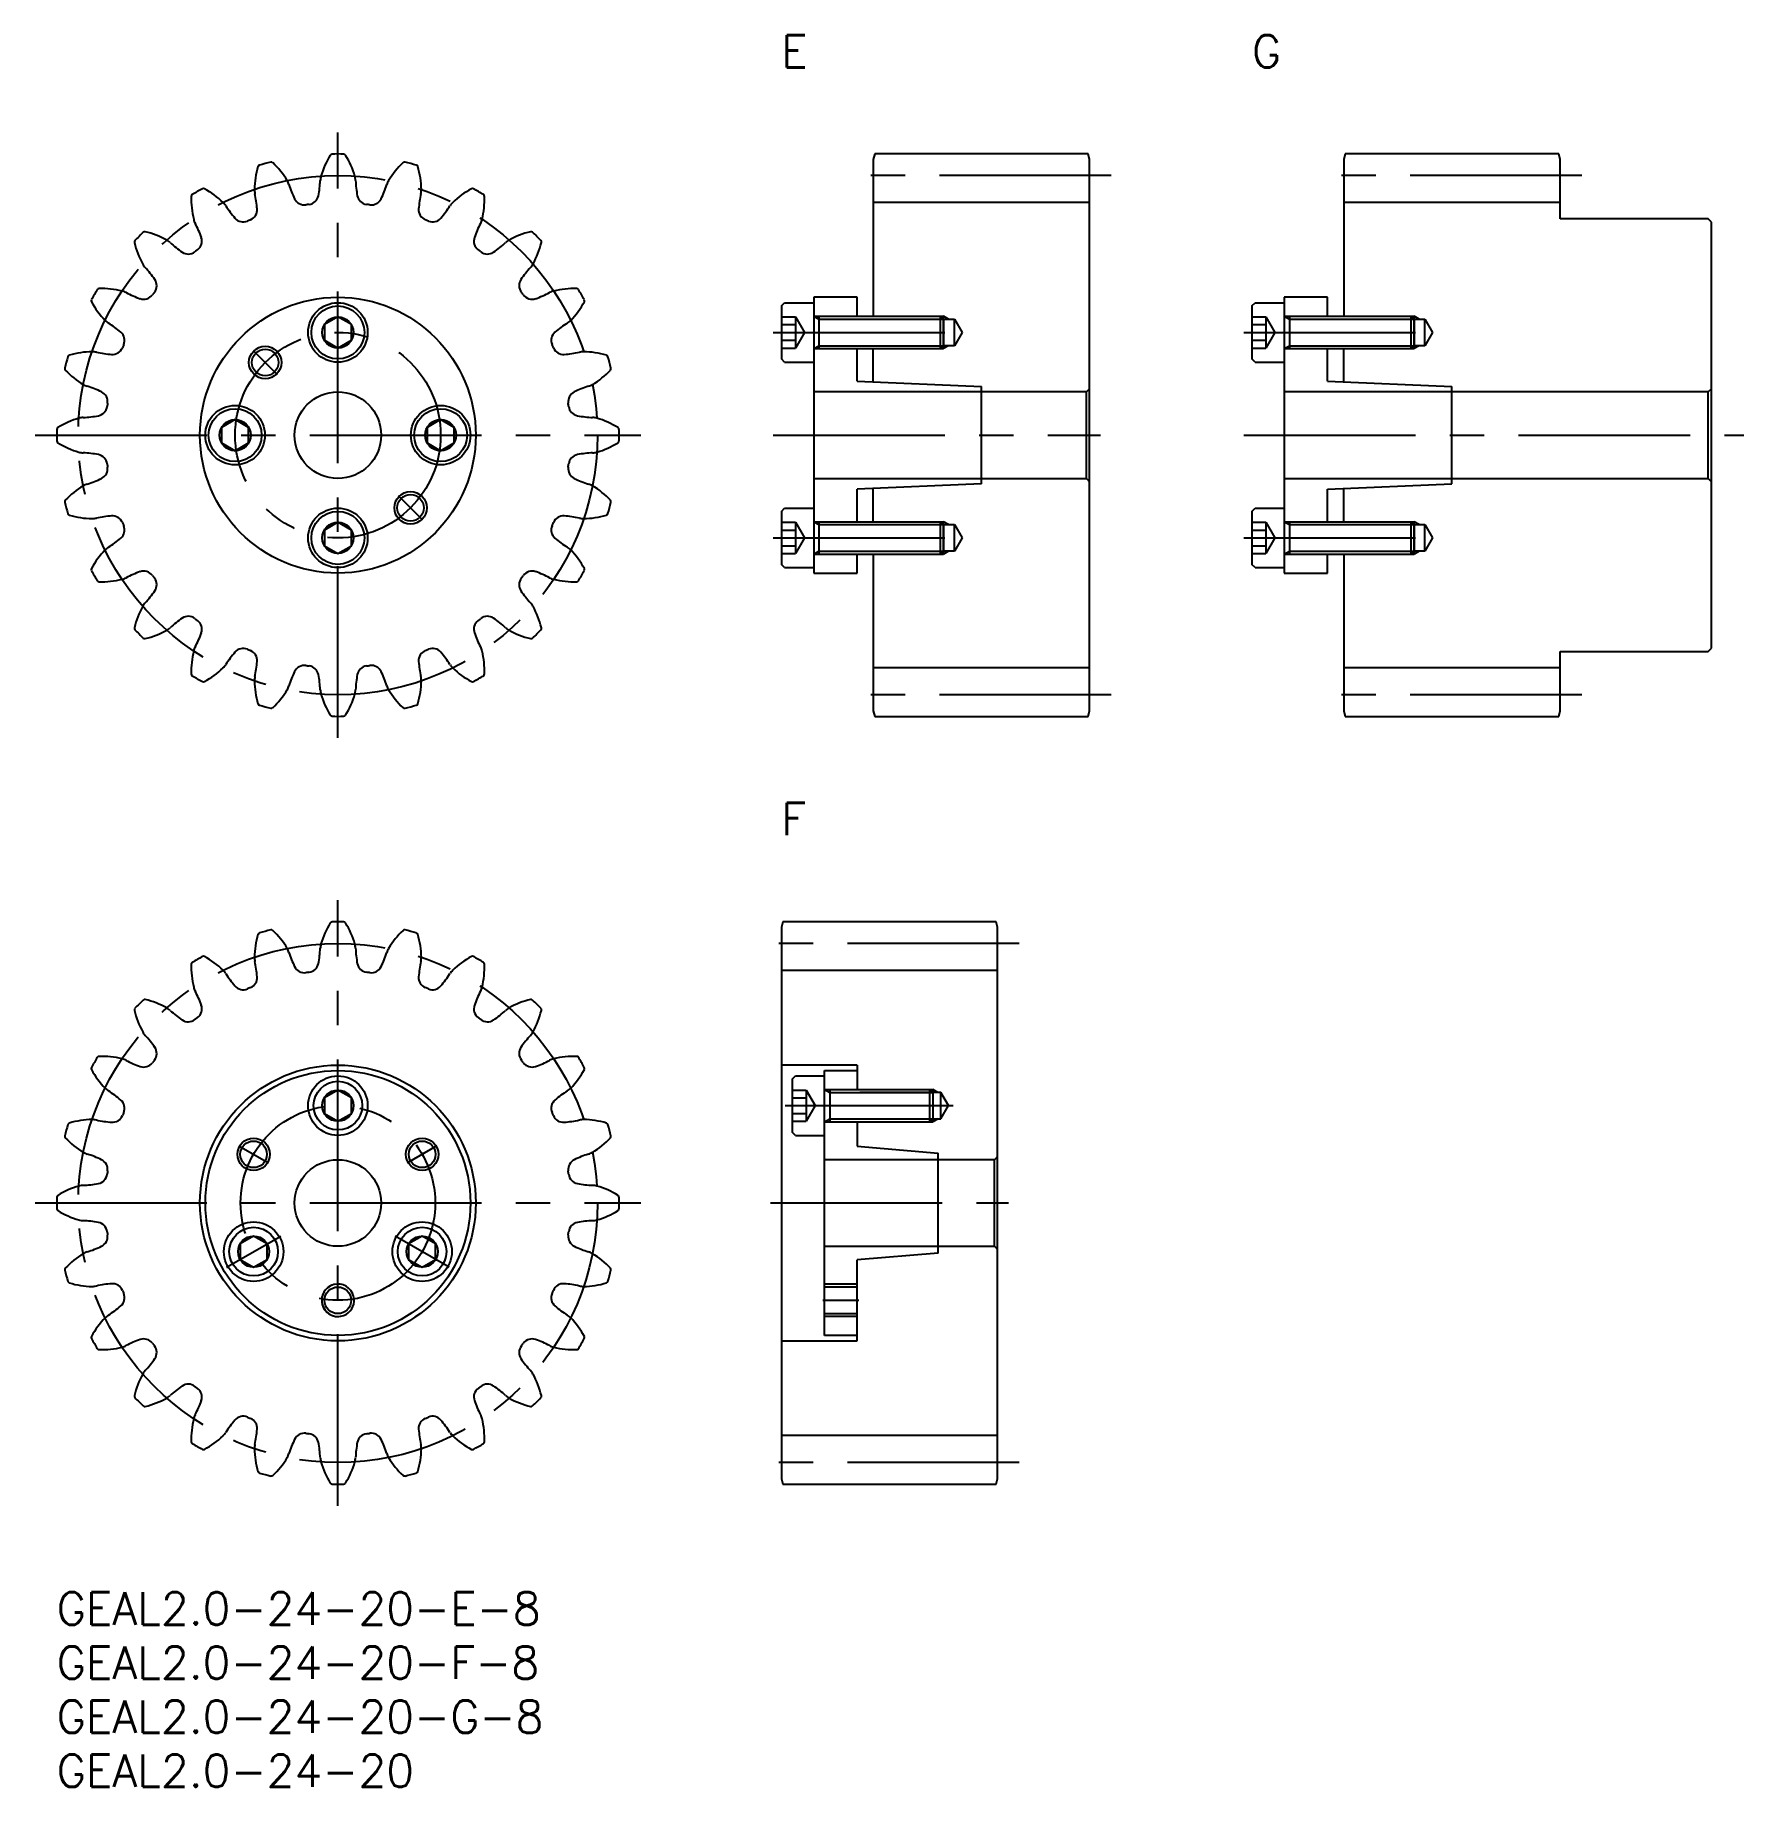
# Model space of a CAD drawing. Extents: x -2 to 156, y -18 to 144.
import ezdxf

# ---------------------------------------------------------------- set-up
doc = ezdxf.new("R2010")
doc.units = 0
doc.header["$LTSCALE"] = 0.5
doc.linetypes.add('CENTER', pattern=[50.8, 31.75, -6.35, 6.35, -6.35])
for name, color, linetype in [('AM_0', 7, 'CONTINUOUS'), ('MSM_CENTER', 1, 'CENTER'), ('MSM_CONTINUOUS', 7, 'CONTINUOUS'), ('MSM_NARROW', 5, 'CONTINUOUS'), ('MSM_PART_NUMBER', 7, 'CONTINUOUS')]:
    doc.layers.add(name, color=color, linetype=linetype)
doc.styles.get("Standard").update_dxf_attribs({"font": 'txt.shx', "height": 1, "bigfont": 'bigfont.shx'})

# ---------------------------------------------------------------- blocks, each defined once
blk = doc.blocks.new('*U3')
at = {"layer": 'MSM_PART_NUMBER'}
blk.add_text('GEAL2.0-24-20-F-8', height=3, dxfattribs=at).set_placement((0, -8))
blk = doc.blocks.new('*U4')
at = {"layer": 'MSM_PART_NUMBER'}
blk.add_text('GEAL2.0-24-20-E-8', height=3, dxfattribs=at).set_placement((0, -3))
blk = doc.blocks.new('*U5')
at = {"layer": 'MSM_PART_NUMBER'}
blk.add_text('GEAL2.0-24-20-G-8', height=3, dxfattribs=at).set_placement((0, -13))
blk = doc.blocks.new('*U6')
at = {"layer": 'MSM_PART_NUMBER'}
blk.add_text('F', height=3, dxfattribs=at).set_placement((67, 70))
blk = doc.blocks.new('*U7')
at = {"layer": 'MSM_PART_NUMBER'}
blk.add_text('GEAL2.0-24-20', height=3, dxfattribs=at).set_placement((0, -18))
blk = doc.blocks.new('*U8')
at = {"layer": 'MSM_PART_NUMBER'}
blk.add_text('E', height=3, dxfattribs=at).set_placement((67, 141))
blk = doc.blocks.new('*U9')
at = {"layer": 'MSM_PART_NUMBER'}
blk.add_text('G', height=3, dxfattribs=at).set_placement((110.5, 141))

msp = doc.modelspace()

# ---------------------------------------------------------------- linework, layer by layer
at = {"layer": 'AM_0'}
for p, q in [((74, 28.23), (71, 28.23)), ((71, 25.77), (74, 25.77))]:
    msp.add_line(p, q, dxfattribs=at)
at = {"layer": 'MSM_CENTER'}
for p, q in [((26, 79), (26, 135)), ((97.5, 131), (73.5, 131)), ((141, 131), (117, 131)), ((66.25, 116.5), (84.12, 116.5)), ((109.75, 116.5), (127.62, 116.5)), ((18.17, 114.83), (20.4, 112.6)), ((-2, 107), (54, 107)), ((66.25, 107), (96.5, 107)), ((109.75, 107), (156, 107)), ((33.83, 99.17), (31.6, 101.4)), ((66.25, 97.5), (84.12, 97.5)), ((109.75, 97.5), (127.62, 97.5)), ((97.5, 83), (73.5, 83)), ((141, 83), (117, 83)), ((26, 8), (26, 64)), ((89, 60), (65, 60)), ((67.35, 45), (82.88, 45)), ((16.84, 41.29), (19.57, 39.71)), ((35.16, 41.29), (32.43, 39.71)), ((-2, 36), (54, 36)), ((66, 36), (88, 36)), ((15.71, 30.06), (20.71, 32.94)), ((36.29, 30.06), (31.29, 32.94)), ((70.85, 27), (74.15, 27)), ((89, 12), (65, 12))]:
    msp.add_line(p, q, dxfattribs=at)
for centre, radius in [((26, 107), 24), ((26, 107), 9.5), ((26, 36), 24), ((26, 36), 9)]:
    msp.add_circle(centre, radius, dxfattribs=at)
at = {"layer": 'MSM_CONTINUOUS'}
for p, q in [((75.63, 133), (75.5, 132.5)), ((95.37, 133), (75.63, 133)), ((95.5, 132.5), (95.37, 133)), ((119.13, 133), (119, 132.5)), ((138.87, 133), (119.13, 133)), ((139, 132.5), (138.87, 133)), ((75.5, 132.5), (75.5, 118)), ((95.5, 81.5), (95.5, 132.5)), ((119, 132.5), (119, 118)), ((139, 127), (139, 132.5)), ((95.5, 128.5), (75.5, 128.5)), ((139, 128.5), (119, 128.5)), ((152.7, 127), (139, 127)), ((153, 126.7), (152.7, 127)), ((153, 87.3), (153, 126.7)), ((67, 118.95), (67.3, 119.25)), ((67, 118.95), (67, 114.05)), ((67.3, 119.25), (70, 119.25)), ((70, 119.75), (70, 94.25)), ((74, 119.75), (70, 119.75)), ((74, 118), (74, 119.75)), ((110.5, 118.95), (110.8, 119.25)), ((110.5, 118.95), (110.5, 114.05)), ((110.8, 119.25), (113.5, 119.25)), ((113.5, 119.75), (113.5, 94.25)), ((117.5, 119.75), (113.5, 119.75)), ((117.5, 118), (117.5, 119.75)), ((26, 117.94), (24.75, 117.22)), ((24.75, 117.22), (24.75, 115.78)), ((27.25, 117.22), (26, 117.94)), ((27.25, 115.78), (27.25, 117.22)), ((67, 117.94), (68.3, 117.94)), ((67, 117.22), (68.3, 117.22)), ((68.3, 117.94), (68.3, 115.06)), ((68.3, 117.94), (69.13, 116.5)), ((70, 118), (81.73, 118)), ((70.47, 118), (70.47, 115)), ((81.73, 115), (81.73, 118)), ((81.73, 118), (82, 117.73)), ((82, 117.73), (83, 117.73)), ((82, 117.73), (82, 115.27)), ((83, 115.27), (83, 117.73)), ((83, 117.73), (83.71, 116.5)), ((110.5, 117.94), (111.8, 117.94)), ((110.5, 117.22), (111.8, 117.22)), ((111.8, 117.94), (111.8, 115.06)), ((111.8, 117.94), (112.63, 116.5)), ((113.5, 118), (125.23, 118)), ((113.97, 118), (113.97, 115)), ((125.23, 115), (125.23, 118)), ((125.23, 118), (125.5, 117.73)), ((125.5, 117.73), (126.5, 117.73)), ((125.5, 117.73), (125.5, 115.27)), ((126.5, 115.27), (126.5, 117.73)), ((126.5, 117.73), (127.21, 116.5)), ((24.75, 115.78), (26, 115.06)), ((26, 115.06), (27.25, 115.78)), ((67, 115.78), (68.3, 115.78)), ((67, 115.06), (68.3, 115.06)), ((69.13, 116.5), (68.3, 115.06)), ((82, 115.27), (81.73, 115)), ((83, 115.27), (82, 115.27)), ((83.71, 116.5), (83, 115.27)), ((110.5, 115.78), (111.8, 115.78)), ((110.5, 115.06), (111.8, 115.06)), ((112.63, 116.5), (111.8, 115.06)), ((125.5, 115.27), (125.23, 115)), ((126.5, 115.27), (125.5, 115.27)), ((127.21, 116.5), (126.5, 115.27)), ((67.3, 113.75), (67, 114.05)), ((67.3, 113.75), (70, 113.75)), ((70, 115), (81.73, 115)), ((74, 112), (74, 115)), ((75.5, 111.93), (75.5, 115)), ((110.8, 113.75), (110.5, 114.05)), ((110.8, 113.75), (113.5, 113.75)), ((113.5, 115), (125.23, 115)), ((117.5, 112), (117.5, 115)), ((119, 111.93), (119, 115)), ((74, 112), (85.5, 111.5)), ((117.5, 112), (129, 111.5)), ((95.2, 111), (70, 111)), ((85.5, 102.5), (85.5, 111.5)), ((95.5, 111.3), (95.2, 111)), ((95.2, 103), (95.2, 111)), ((152.7, 111), (113.5, 111)), ((129, 102.5), (129, 111.5)), ((153, 111.3), (152.7, 111)), ((152.7, 103), (152.7, 111)), ((16.5, 108.44), (15.25, 107.72)), ((15.25, 107.72), (15.25, 106.28)), ((17.75, 107.72), (16.5, 108.44)), ((17.75, 106.28), (17.75, 107.72)), ((35.5, 108.44), (34.25, 107.72)), ((34.25, 107.72), (34.25, 106.28)), ((36.75, 107.72), (35.5, 108.44)), ((36.75, 106.28), (36.75, 107.72)), ((15.25, 106.28), (16.5, 105.56)), ((16.5, 105.56), (17.75, 106.28)), ((34.25, 106.28), (35.5, 105.56)), ((35.5, 105.56), (36.75, 106.28)), ((70, 103), (95.2, 103)), ((85.5, 102.5), (74, 102)), ((75.5, 99), (75.5, 102.07)), ((95.2, 103), (95.5, 102.7)), ((113.5, 103), (152.7, 103)), ((117.5, 102), (129, 102.5)), ((119, 99), (119, 102.07)), ((152.7, 103), (153, 102.7)), ((74, 99), (74, 102)), ((117.5, 99), (117.5, 102)), ((26, 98.94), (24.75, 98.22)), ((27.25, 98.22), (26, 98.94)), ((67, 99.95), (67.3, 100.25)), ((67, 99.95), (67, 95.05)), ((67, 98.94), (68.3, 98.94)), ((67.3, 100.25), (70, 100.25)), ((68.3, 98.94), (68.3, 96.06)), ((68.3, 98.94), (69.13, 97.5)), ((70, 99), (81.73, 99)), ((70.47, 99), (70.47, 96)), ((81.73, 96), (81.73, 99)), ((81.73, 99), (82, 98.73)), ((110.5, 99.95), (110.8, 100.25)), ((110.5, 99.95), (110.5, 95.05)), ((110.5, 98.94), (111.8, 98.94)), ((110.8, 100.25), (113.5, 100.25)), ((111.8, 98.94), (111.8, 96.06)), ((111.8, 98.94), (112.63, 97.5)), ((113.5, 99), (125.23, 99)), ((113.97, 99), (113.97, 96)), ((125.23, 96), (125.23, 99)), ((125.23, 99), (125.5, 98.73)), ((24.75, 98.22), (24.75, 96.78)), ((27.25, 96.78), (27.25, 98.22)), ((67, 98.22), (68.3, 98.22)), ((69.13, 97.5), (68.3, 96.06)), ((82, 98.73), (83, 98.73)), ((82, 98.73), (82, 96.27)), ((83, 96.27), (83, 98.73)), ((83, 98.73), (83.71, 97.5)), ((83.71, 97.5), (83, 96.27)), ((110.5, 98.22), (111.8, 98.22)), ((112.63, 97.5), (111.8, 96.06)), ((125.5, 98.73), (126.5, 98.73)), ((125.5, 98.73), (125.5, 96.27)), ((126.5, 96.27), (126.5, 98.73)), ((126.5, 98.73), (127.21, 97.5)), ((127.21, 97.5), (126.5, 96.27)), ((24.75, 96.78), (26, 96.06)), ((26, 96.06), (27.25, 96.78)), ((67, 96.78), (68.3, 96.78)), ((67, 96.06), (68.3, 96.06)), ((70, 96), (81.73, 96)), ((74, 94.25), (74, 96)), ((75.5, 96), (75.5, 81.5)), ((82, 96.27), (81.73, 96)), ((83, 96.27), (82, 96.27)), ((110.5, 96.78), (111.8, 96.78)), ((110.5, 96.06), (111.8, 96.06)), ((113.5, 96), (125.23, 96)), ((117.5, 94.25), (117.5, 96)), ((119, 96), (119, 81.5)), ((125.5, 96.27), (125.23, 96)), ((126.5, 96.27), (125.5, 96.27)), ((67.3, 94.75), (67, 95.05)), ((67.3, 94.75), (70, 94.75)), ((70, 94.25), (74, 94.25)), ((110.8, 94.75), (110.5, 95.05)), ((110.8, 94.75), (113.5, 94.75)), ((113.5, 94.25), (117.5, 94.25)), ((139, 81.5), (139, 87)), ((139, 87), (152.7, 87)), ((152.7, 87), (153, 87.3)), ((95.5, 85.5), (75.5, 85.5)), ((139, 85.5), (119, 85.5)), ((75.5, 81.5), (75.63, 81)), ((75.63, 81), (95.37, 81)), ((95.37, 81), (95.5, 81.5)), ((119, 81.5), (119.13, 81)), ((119.13, 81), (138.87, 81)), ((138.87, 81), (139, 81.5)), ((67.13, 62), (67, 61.5)), ((86.87, 62), (67.13, 62)), ((87, 61.5), (86.87, 62)), ((67, 61.5), (67, 10.5)), ((87, 10.5), (87, 61.5)), ((87, 57.5), (67, 57.5)), ((74, 48.75), (67, 48.75)), ((74, 48.75), (74, 46.5)), ((68, 47.45), (68.3, 47.75)), ((68, 47.45), (68, 42.55)), ((68.3, 47.75), (71, 47.75)), ((71, 48.25), (74, 48.25)), ((71, 23.75), (71, 48.25)), ((26, 46.44), (24.75, 45.72)), ((24.75, 45.72), (24.75, 44.28)), ((27.25, 45.72), (26, 46.44)), ((27.25, 44.28), (27.25, 45.72)), ((68, 46.44), (69.3, 46.44)), ((68, 45.72), (69.3, 45.72)), ((69.3, 46.44), (69.3, 43.56)), ((69.3, 46.44), (70.13, 45)), ((71, 46.5), (80.73, 46.5)), ((71.47, 46.5), (71.47, 43.5)), ((81.75, 46.23), (74.27, 46.23)), ((80.73, 43.5), (80.73, 46.5)), ((80.73, 46.5), (81, 46.23)), ((81, 46.23), (81, 43.77)), ((81.75, 43.77), (81.75, 46.23)), ((82.46, 45), (81.75, 46.23)), ((24.75, 44.28), (26, 43.56)), ((26, 43.56), (27.25, 44.28)), ((68, 44.28), (69.3, 44.28)), ((70.13, 45), (69.3, 43.56)), ((74.27, 43.77), (81.75, 43.77)), ((81, 43.77), (80.73, 43.5)), ((81.75, 43.77), (82.46, 45)), ((68, 43.56), (69.3, 43.56)), ((68.3, 42.25), (68, 42.55)), ((68.3, 42.25), (71, 42.25)), ((71, 43.5), (80.73, 43.5)), ((74, 43.5), (74, 41.25)), ((74, 41.25), (81.5, 40.62)), ((81.5, 31.37), (81.5, 40.62)), ((86.7, 40), (71, 40)), ((87, 40.3), (86.7, 40)), ((86.7, 32), (86.7, 40)), ((18.21, 32.94), (16.96, 32.22)), ((19.46, 32.22), (18.21, 32.94)), ((33.79, 32.94), (32.54, 32.22)), ((35.04, 32.22), (33.79, 32.94)), ((16.96, 32.22), (16.96, 30.78)), ((19.46, 30.78), (19.46, 32.22)), ((32.54, 32.22), (32.54, 30.78)), ((35.04, 30.78), (35.04, 32.22)), ((71, 32), (86.7, 32)), ((81.5, 31.37), (74, 30.75)), ((86.7, 32), (87, 31.7)), ((16.96, 30.78), (18.21, 30.06)), ((18.21, 30.06), (19.46, 30.78)), ((32.54, 30.78), (33.79, 30.06)), ((33.79, 30.06), (35.04, 30.78)), ((74, 23.25), (74, 30.75)), ((67, 23.25), (74, 23.25)), ((74, 23.75), (71, 23.75)), ((87, 14.5), (67, 14.5)), ((67, 10.5), (67.13, 10)), ((67.13, 10), (86.87, 10)), ((86.87, 10), (87, 10.5))]:
    msp.add_line(p, q, dxfattribs=at)
for centre, radius in [((26, 107), 12.75), ((26, 116.5), 2.75), ((26, 116.5), 2.45), ((26, 116.5), 1.44), ((19.28, 113.72), 1.23), ((26, 107), 4), ((16.5, 107), 2.75), ((16.5, 107), 2.45), ((35.5, 107), 2.75), ((35.5, 107), 2.45), ((16.5, 107), 1.44), ((35.5, 107), 1.44), ((32.72, 100.28), 1.23), ((26, 97.5), 2.75), ((26, 97.5), 2.45), ((26, 97.5), 1.44), ((26, 36), 12.75), ((26, 36), 12.25), ((26, 45), 2.75), ((26, 45), 2.25), ((26, 45), 1.44), ((18.21, 40.5), 1.23), ((33.79, 40.5), 1.23), ((26, 36), 4), ((18.21, 31.5), 2.75), ((33.79, 31.5), 2.75), ((18.21, 31.5), 2.25), ((18.21, 31.5), 1.44), ((33.79, 31.5), 2.25), ((33.79, 31.5), 1.44), ((26, 27), 1.23)]:
    msp.add_circle(centre, radius, dxfattribs=at)
for centre, radius, start, end in [((32.11, 128.71), 8, 148.4225, 163.75), ((25.47, 132.79), 0.2, 91.1867, 148.4224), ((26, 107), 26, 88.8132, 91.1867), ((26.53, 132.79), 0.2, 31.5775, 88.8131), ((19.89, 128.71), 8, 16.25, 31.5775), ((26.28, 129.55), 8, 163.4225, 178.75), ((18.81, 131.78), 0.2, 106.1867, 163.4224), ((26, 107), 26, 103.8133, 106.1867), ((19.84, 132.05), 0.2, 46.5775, 103.8133), ((14.48, 126.39), 8, 31.25, 46.5775), ((37.52, 126.39), 8, 133.4225, 148.75), ((32.16, 132.05), 0.2, 76.1867, 133.4225), ((26, 107), 26, 73.8133, 76.1867), ((33.19, 131.78), 0.2, 16.5775, 73.8133), ((25.72, 129.55), 8, 1.25, 16.5775), ((26, 107), 26, 118.8133, 121.1867), ((13.57, 129.61), 0.2, 61.5775, 118.8133), ((9.85, 122.75), 8, 46.25, 61.5775), ((19.92, 129.69), 1.63, 178.75, 192.8291), ((19.92, 129.69), 1.63, 17.1709, 31.25), ((30.65, 133.01), 9.6, 197.2098, 205.6888), ((14.77, 130.92), 9.6, 349.3112, 357.7902), ((26, 130.49), 1.63, 163.75, 177.8291), ((26, 130.49), 1.63, 2.1709, 16.25), ((37.23, 130.92), 9.6, 182.2098, 190.6888), ((21.35, 133.01), 9.6, 334.3112, 342.7902), ((32.08, 129.69), 1.63, 148.75, 162.8291), ((32.08, 129.69), 1.63, 347.1709, 1.25), ((42.15, 122.75), 8, 118.4225, 133.75), ((38.43, 129.61), 0.2, 61.1867, 118.4224), ((26, 107), 26, 58.8132, 61.1867), ((12.64, 129.07), 0.2, 121.1867, 178.4224), ((20.44, 128.86), 8, 178.4225, 193.75), ((14.25, 127.34), 1.63, 32.1709, 46.25), ((23.76, 133.33), 9.6, 212.2098, 220.6888), ((8.96, 127.2), 9.6, 4.3112, 12.7902), ((22.9, 129.29), 1, 205.6889, 277.9132), ((26, 107), 21.5, 97.0868, 97.9132), ((23.22, 129.33), 1, 277.0868, 349.3111), ((28.78, 129.33), 1, 190.6889, 262.9132), ((26, 107), 21.5, 82.0868, 82.9132), ((29.1, 129.29), 1, 262.0868, 334.3112), ((43.04, 127.2), 9.6, 167.2098, 175.6888), ((28.24, 133.33), 9.6, 319.3112, 327.7902), ((37.75, 127.34), 1.63, 133.75, 147.8291), ((31.56, 128.86), 8, 346.25, 1.5775), ((39.36, 129.07), 0.2, 1.5775, 58.8131), ((14.25, 127.34), 1.63, 193.75, 207.8291), ((4.32, 122.1), 9.6, 19.3112, 27.7902), ((17.24, 127.72), 1, 220.6889, 292.9132), ((26, 107), 21.5, 112.0868, 112.9132), ((17.54, 127.85), 1, 292.0868, 4.3111), ((34.46, 127.85), 1, 175.6889, 247.9132), ((26, 107), 21.5, 67.0868, 67.9132), ((34.76, 127.72), 1, 247.0868, 319.3112), ((47.68, 122.1), 9.6, 152.2098, 160.6888), ((37.75, 127.34), 1.63, 332.1709, 346.25), ((7.38, 124.86), 0.2, 136.1867, 193.4224), ((14.97, 126.67), 8, 193.4225, 208.75), ((26, 107), 26, 133.8133, 136.1867), ((8.14, 125.62), 0.2, 76.5775, 133.8133), ((6.33, 118.03), 8, 61.25, 76.5775), ((9.39, 123.61), 1.63, 47.1709, 61.25), ((17.02, 131.85), 9.6, 227.2098, 235.6888), ((12.43, 124.95), 1, 307.0868, 19.3111), ((39.57, 124.95), 1, 160.6889, 232.9132), ((34.98, 131.85), 9.6, 304.3112, 312.7902), ((42.61, 123.61), 1.63, 118.75, 132.8291), ((45.67, 118.03), 8, 103.4225, 118.75), ((43.86, 125.62), 0.2, 46.1867, 103.4225), ((26, 107), 26, 43.8132, 46.1867), ((37.03, 126.67), 8, 331.25, 346.5775), ((44.62, 124.86), 0.2, 346.5775, 43.8131), ((12.17, 124.75), 1, 235.6889, 307.9132), ((26, 107), 21.5, 127.0868, 127.9132), ((26, 107), 21.5, 52.0868, 52.9132), ((39.83, 124.75), 1, 232.0868, 304.3112), ((9.39, 123.61), 1.63, 208.75, 222.8291), ((1.15, 115.98), 9.6, 34.3112, 42.7902), ((50.85, 115.98), 9.6, 137.2098, 145.6888), ((42.61, 123.61), 1.63, 317.1709, 331.25), ((26, 107), 26, 148.8133, 151.1867), ((3.93, 120.36), 0.2, 91.5775, 148.8133), ((4.14, 112.56), 8, 76.25, 91.5775), ((5.66, 118.75), 1.63, 62.1709, 76.25), ((10.9, 128.68), 9.6, 242.2098, 250.6888), ((8.05, 120.57), 1, 250.6889, 322.9132), ((26, 107), 21.5, 142.0868, 142.9132), ((8.25, 120.83), 1, 322.0868, 34.3112), ((43.75, 120.83), 1, 145.6889, 217.9132), ((26, 107), 21.5, 37.0868, 37.9132), ((43.95, 120.57), 1, 217.0868, 289.3112), ((41.1, 128.68), 9.6, 289.3112, 297.7902), ((46.34, 118.75), 1.63, 103.75, 117.8291), ((47.86, 112.56), 8, 88.4225, 103.75), ((48.07, 120.36), 0.2, 31.1867, 88.4225), ((26, 107), 26, 28.8133, 31.1867), ((3.39, 119.43), 0.2, 151.1867, 208.4224), ((10.25, 123.15), 8, 208.4225, 223.75), ((41.75, 123.15), 8, 316.25, 331.5775), ((48.61, 119.43), 0.2, 331.5775, 28.8133), ((5.66, 118.75), 1.63, 223.75, 237.8291), ((-0.33, 109.24), 9.6, 49.3112, 57.7902), ((52.33, 109.24), 9.6, 122.2098, 130.6888), ((46.34, 118.75), 1.63, 302.1709, 316.25), ((5.15, 115.46), 1, 265.6889, 337.9132), ((5.28, 115.76), 1, 337.0868, 49.3111), ((26, 107), 21.5, 157.0868, 157.9132), ((46.72, 115.76), 1, 130.6889, 202.9132), ((26, 107), 21.5, 22.0868, 22.9132), ((46.85, 115.46), 1, 202.0868, 274.3112), ((26, 107), 26, 163.8133, 166.1867), ((1.22, 114.19), 0.2, 106.5775, 163.8133), ((3.45, 106.72), 8, 91.25, 106.5775), ((3.31, 113.08), 1.63, 77.1709, 91.25), ((5.8, 124.04), 9.6, 257.2098, 265.6888), ((46.2, 124.04), 9.6, 274.3112, 282.7902), ((48.69, 113.08), 1.63, 88.75, 102.8291), ((48.55, 106.72), 8, 73.4225, 88.75), ((50.78, 114.19), 0.2, 16.1867, 73.4225), ((26, 107), 26, 13.8133, 16.1867), ((0.95, 113.16), 0.2, 166.1867, 223.4224), ((6.61, 118.52), 8, 223.4225, 238.75), ((45.39, 118.52), 8, 301.25, 316.5775), ((51.05, 113.16), 0.2, 316.5775, 13.8133), ((3.31, 113.08), 1.63, 238.75, 252.8291), ((-0.01, 102.35), 9.6, 64.3112, 72.7902), ((3.71, 110.1), 1, 352.0868, 64.3111), ((48.29, 110.1), 1, 115.6889, 187.9132), ((52.01, 102.35), 9.6, 107.2098, 115.6888), ((48.69, 113.08), 1.63, 287.1709, 301.25), ((4.29, 100.89), 8, 106.25, 121.5775), ((2.51, 107), 1.63, 92.1709, 106.25), ((2.08, 118.23), 9.6, 272.2098, 280.6888), ((3.67, 109.78), 1, 280.6889, 352.9132), ((26, 107), 21.5, 172.0868, 172.9132), ((26, 107), 21.5, 7.0868, 7.9132), ((48.33, 109.78), 1, 187.0868, 259.3111), ((49.92, 118.23), 9.6, 259.3112, 267.7902), ((49.49, 107), 1.63, 73.75, 87.8291), ((47.71, 100.89), 8, 58.4225, 73.75), ((26, 107), 26, 178.8133, 181.1867), ((0.21, 107.53), 0.2, 121.5775, 178.8133), ((51.79, 107.53), 0.2, 1.1867, 58.4225), ((26, 107), 26, 358.8133, 1.1867), ((0.21, 106.47), 0.2, 181.1867, 238.4225), ((4.29, 113.11), 8, 238.4225, 253.75), ((2.51, 107), 1.63, 253.75, 267.8291), ((2.08, 95.77), 9.6, 79.3112, 87.7902), ((49.92, 95.77), 9.6, 92.2098, 100.6888), ((49.49, 107), 1.63, 272.1709, 286.25), ((47.71, 113.11), 8, 286.25, 301.5775), ((51.79, 106.47), 0.2, 301.5775, 358.8133), ((3.67, 104.22), 1, 7.0868, 79.3111), ((3.71, 103.9), 1, 295.6889, 7.9132), ((26, 107), 21.5, 187.0868, 187.9132), ((48.29, 103.9), 1, 172.0868, 244.3112), ((26, 107), 21.5, 352.0868, 352.9132), ((48.33, 104.22), 1, 100.6889, 172.9132), ((6.61, 95.48), 8, 121.25, 136.5775), ((3.31, 100.92), 1.63, 107.1709, 121.25), ((-0.01, 111.65), 9.6, 287.2098, 295.6888), ((52.01, 111.65), 9.6, 244.3112, 252.7902), ((48.69, 100.92), 1.63, 58.75, 72.8291), ((45.39, 95.48), 8, 43.4225, 58.75), ((0.95, 100.84), 0.2, 136.5775, 193.8131), ((26, 107), 26, 193.8132, 196.1867), ((26, 107), 26, 343.8133, 346.1867), ((51.05, 100.84), 0.2, 346.1867, 43.4225), ((1.22, 99.81), 0.2, 196.1867, 253.4224), ((3.45, 107.28), 8, 253.4225, 268.75), ((3.31, 100.92), 1.63, 268.75, 282.8291), ((5.8, 89.96), 9.6, 94.3112, 102.7902), ((5.15, 98.54), 1, 22.0868, 94.3111), ((26, 107), 21.5, 202.0868, 202.9132), ((26, 107), 21.5, 337.0868, 337.9132), ((46.85, 98.54), 1, 85.6889, 157.9132), ((46.2, 89.96), 9.6, 77.2098, 85.6888), ((48.69, 100.92), 1.63, 257.1709, 271.25), ((48.55, 107.28), 8, 271.25, 286.5775), ((50.78, 99.81), 0.2, 286.5775, 343.8133), ((-0.33, 104.76), 9.6, 302.2098, 310.6888), ((5.28, 98.24), 1, 310.6889, 22.9132), ((46.72, 98.24), 1, 157.0868, 229.3112), ((52.33, 104.76), 9.6, 229.3112, 237.7902), ((10.25, 90.85), 8, 136.25, 151.5775), ((5.66, 95.25), 1.63, 122.1709, 136.25), ((46.34, 95.25), 1.63, 43.75, 57.8291), ((41.75, 90.85), 8, 28.4225, 43.75), ((3.39, 94.57), 0.2, 151.5775, 208.8131), ((26, 107), 26, 208.8132, 211.1867), ((10.9, 85.32), 9.6, 109.3112, 117.7902), ((8.05, 93.43), 1, 37.0868, 109.3111), ((26, 107), 21.5, 217.0868, 217.9132), ((26, 107), 21.5, 322.0868, 322.9132), ((43.95, 93.43), 1, 70.6889, 142.9132), ((41.1, 85.32), 9.6, 62.2098, 70.6888), ((26, 107), 26, 328.8133, 331.1867), ((48.61, 94.57), 0.2, 331.1867, 28.4224), ((3.93, 93.64), 0.2, 211.1867, 268.4225), ((4.14, 101.44), 8, 268.4225, 283.75), ((5.66, 95.25), 1.63, 283.75, 297.8291), ((1.15, 98.02), 9.6, 317.2098, 325.6888), ((8.25, 93.17), 1, 325.6889, 37.9132), ((43.75, 93.17), 1, 142.0868, 214.3112), ((50.85, 98.02), 9.6, 214.3112, 222.7902), ((46.34, 95.25), 1.63, 242.1709, 256.25), ((47.86, 101.44), 8, 256.25, 271.5775), ((48.07, 93.64), 0.2, 271.5775, 328.8133), ((14.97, 87.33), 8, 151.25, 166.5775), ((9.39, 90.39), 1.63, 137.1709, 151.25), ((42.61, 90.39), 1.63, 28.75, 42.8291), ((37.03, 87.33), 8, 13.4225, 28.75), ((7.38, 89.14), 0.2, 166.5775, 223.8131), ((9.39, 90.39), 1.63, 298.75, 312.8291), ((17.02, 82.15), 9.6, 124.3112, 132.7902), ((12.17, 89.25), 1, 52.0868, 124.3111), ((26, 107), 21.5, 232.0868, 232.9132), ((12.43, 89.05), 1, 340.6889, 52.9132), ((39.57, 89.05), 1, 127.0868, 199.3112), ((26, 107), 21.5, 307.0868, 307.9132), ((39.83, 89.25), 1, 55.6889, 127.9132), ((34.98, 82.15), 9.6, 47.2098, 55.6888), ((42.61, 90.39), 1.63, 227.1709, 241.25), ((44.62, 89.14), 0.2, 316.1867, 13.4224), ((26, 107), 26, 223.8132, 226.1867), ((8.14, 88.38), 0.2, 226.1867, 283.4225), ((6.33, 95.97), 8, 283.4225, 298.75), ((4.32, 91.9), 9.6, 332.2098, 340.6888), ((47.68, 91.9), 9.6, 199.3112, 207.7902), ((45.67, 95.97), 8, 241.25, 256.5775), ((43.86, 88.38), 0.2, 256.5775, 313.8133), ((26, 107), 26, 313.8133, 316.1867), ((20.44, 85.14), 8, 166.25, 181.5775), ((14.25, 86.66), 1.63, 152.1709, 166.25), ((23.76, 80.67), 9.6, 139.3112, 147.7902), ((17.24, 86.28), 1, 67.0868, 139.3111), ((26, 107), 21.5, 247.0868, 247.9132), ((17.54, 86.15), 1, 355.6889, 67.9132), ((8.96, 86.8), 9.6, 347.2098, 355.6888), ((34.46, 86.15), 1, 112.0868, 184.3111), ((43.04, 86.8), 9.6, 184.3112, 192.7902), ((26, 107), 21.5, 292.0868, 292.9132), ((34.76, 86.28), 1, 40.6889, 112.9132), ((28.24, 80.67), 9.6, 32.2098, 40.6888), ((37.75, 86.66), 1.63, 13.75, 27.8291), ((31.56, 85.14), 8, 358.4225, 13.75), ((12.64, 84.93), 0.2, 181.5775, 238.8133), ((26, 107), 26, 238.8133, 241.1867), ((9.85, 91.25), 8, 298.4225, 313.75), ((14.25, 86.66), 1.63, 313.75, 327.8291), ((19.92, 84.31), 1.63, 167.1709, 181.25), ((26.28, 84.45), 8, 181.25, 196.5775), ((30.65, 80.99), 9.6, 154.3112, 162.7902), ((22.9, 84.71), 1, 82.0868, 154.3111), ((26, 107), 21.5, 262.0868, 262.9132), ((23.22, 84.67), 1, 10.6888, 82.9132), ((14.77, 83.08), 9.6, 2.2098, 10.6888), ((37.23, 83.08), 9.6, 169.3112, 177.7902), ((28.78, 84.67), 1, 97.0868, 169.3111), ((26, 107), 21.5, 277.0868, 277.9132), ((29.1, 84.71), 1, 25.6888, 97.9132), ((21.35, 80.99), 9.6, 17.2098, 25.6888), ((25.72, 84.45), 8, 343.4225, 358.75), ((32.08, 84.31), 1.63, 358.75, 12.8291), ((37.75, 86.66), 1.63, 212.1709, 226.25), ((42.15, 91.25), 8, 226.25, 241.5775), ((26, 107), 26, 298.8133, 301.1867), ((39.36, 84.93), 0.2, 301.1867, 358.4224), ((13.57, 84.39), 0.2, 241.1867, 298.4224), ((14.48, 87.61), 8, 313.4225, 328.75), ((19.92, 84.31), 1.63, 328.75, 342.8291), ((26, 83.51), 1.63, 182.1709, 196.25), ((32.11, 85.29), 8, 196.25, 211.5775), ((19.89, 85.29), 8, 328.4225, 343.75), ((26, 83.51), 1.63, 343.75, 357.8291), ((32.08, 84.31), 1.63, 197.1709, 211.25), ((37.52, 87.61), 8, 211.25, 226.5775), ((38.43, 84.39), 0.2, 241.5775, 298.8133), ((18.81, 82.22), 0.2, 196.5775, 253.8133), ((26, 107), 26, 253.8133, 256.1867), ((19.84, 81.95), 0.2, 256.1867, 313.4225), ((25.47, 81.21), 0.2, 211.5775, 268.8133), ((26, 107), 26, 268.8133, 271.1867), ((26.53, 81.21), 0.2, 271.1867, 328.4225), ((32.16, 81.95), 0.2, 226.5775, 283.8133), ((26, 107), 26, 283.8133, 286.1867), ((33.19, 82.22), 0.2, 286.1867, 343.4224), ((32.11, 57.71), 8, 148.4225, 163.75), ((25.47, 61.79), 0.2, 91.1867, 148.4224), ((26, 36), 26, 88.8132, 91.1867), ((26.53, 61.79), 0.2, 31.5775, 88.8131), ((19.89, 57.71), 8, 16.25, 31.5775), ((26.28, 58.55), 8, 163.4225, 178.75), ((18.81, 60.78), 0.2, 106.1867, 163.4224), ((26, 36), 26, 103.8133, 106.1867), ((19.84, 61.05), 0.2, 46.5775, 103.8133), ((14.48, 55.39), 8, 31.25, 46.5775), ((26, 59.49), 1.63, 163.75, 177.8291), ((26, 59.49), 1.63, 2.1709, 16.25), ((37.52, 55.39), 8, 133.4225, 148.75), ((32.16, 61.05), 0.2, 76.1867, 133.4225), ((26, 36), 26, 73.8133, 76.1867), ((33.19, 60.78), 0.2, 16.5775, 73.8133), ((25.72, 58.55), 8, 1.25, 16.5775), ((26, 36), 26, 118.8133, 121.1867), ((13.57, 58.61), 0.2, 61.5775, 118.8133), ((9.85, 51.75), 8, 46.25, 61.5775), ((19.92, 58.69), 1.63, 178.75, 192.8291), ((8.96, 56.2), 9.6, 4.3112, 12.7902), ((19.92, 58.69), 1.63, 17.1709, 31.25), ((30.65, 62.01), 9.6, 197.2098, 205.6888), ((14.77, 59.92), 9.6, 349.3112, 357.7902), ((37.23, 59.92), 9.6, 182.2098, 190.6888), ((21.35, 62.01), 9.6, 334.3112, 342.7902), ((32.08, 58.69), 1.63, 148.75, 162.8291), ((43.04, 56.2), 9.6, 167.2098, 175.6888), ((32.08, 58.69), 1.63, 347.1709, 1.25), ((42.15, 51.75), 8, 118.4225, 133.75), ((38.43, 58.61), 0.2, 61.1867, 118.4224), ((26, 36), 26, 58.8132, 61.1867), ((12.64, 58.07), 0.2, 121.1867, 178.4224), ((20.44, 57.86), 8, 178.4225, 193.75), ((14.25, 56.34), 1.63, 32.1709, 46.25), ((23.76, 62.33), 9.6, 212.2098, 220.6888), ((17.54, 56.85), 1, 292.0868, 4.3111), ((22.9, 58.29), 1, 205.6889, 277.9132), ((26, 36), 21.5, 97.0868, 97.9132), ((23.22, 58.33), 1, 277.0868, 349.3111), ((28.78, 58.33), 1, 190.6889, 262.9132), ((26, 36), 21.5, 82.0868, 82.9132), ((29.1, 58.29), 1, 262.0868, 334.3112), ((34.46, 56.85), 1, 175.6889, 247.9132), ((28.24, 62.33), 9.6, 319.3112, 327.7902), ((37.75, 56.34), 1.63, 133.75, 147.8291), ((31.56, 57.86), 8, 346.25, 1.5775), ((39.36, 58.07), 0.2, 1.5775, 58.8131), ((14.25, 56.34), 1.63, 193.75, 207.8291), ((4.32, 51.1), 9.6, 19.3112, 27.7902), ((17.24, 56.72), 1, 220.6889, 292.9132), ((26, 36), 21.5, 112.0868, 112.9132), ((26, 36), 21.5, 67.0868, 67.9132), ((34.76, 56.72), 1, 247.0868, 319.3112), ((47.68, 51.1), 9.6, 152.2098, 160.6888), ((37.75, 56.34), 1.63, 332.1709, 346.25), ((7.38, 53.86), 0.2, 136.1867, 193.4224), ((14.97, 55.67), 8, 193.4225, 208.75), ((26, 36), 26, 133.8133, 136.1867), ((8.14, 54.62), 0.2, 76.5775, 133.8133), ((6.33, 47.03), 8, 61.25, 76.5775), ((9.39, 52.61), 1.63, 47.1709, 61.25), ((17.02, 60.85), 9.6, 227.2098, 235.6888), ((12.43, 53.95), 1, 307.0868, 19.3111), ((39.57, 53.95), 1, 160.6889, 232.9132), ((34.98, 60.85), 9.6, 304.3112, 312.7902), ((42.61, 52.61), 1.63, 118.75, 132.8291), ((45.67, 47.03), 8, 103.4225, 118.75), ((43.86, 54.62), 0.2, 46.1867, 103.4225), ((26, 36), 26, 43.8132, 46.1867), ((37.03, 55.67), 8, 331.25, 346.5775), ((44.62, 53.86), 0.2, 346.5775, 43.8131), ((12.17, 53.75), 1, 235.6889, 307.9132), ((26, 36), 21.5, 127.0868, 127.9132), ((26, 36), 21.5, 52.0868, 52.9132), ((39.83, 53.75), 1, 232.0868, 304.3112), ((9.39, 52.61), 1.63, 208.75, 222.8291), ((1.15, 44.98), 9.6, 34.3112, 42.7902), ((8.25, 49.83), 1, 322.0868, 34.3112), ((43.75, 49.83), 1, 145.6889, 217.9132), ((50.85, 44.98), 9.6, 137.2098, 145.6888), ((42.61, 52.61), 1.63, 317.1709, 331.25), ((26, 36), 26, 148.8133, 151.1867), ((3.93, 49.36), 0.2, 91.5775, 148.8133), ((4.14, 41.56), 8, 76.25, 91.5775), ((5.66, 47.75), 1.63, 62.1709, 76.25), ((10.9, 57.68), 9.6, 242.2098, 250.6888), ((8.05, 49.57), 1, 250.6889, 322.9132), ((26, 36), 21.5, 142.0868, 142.9132), ((26, 36), 21.5, 37.0868, 37.9132), ((43.95, 49.57), 1, 217.0868, 289.3112), ((41.1, 57.68), 9.6, 289.3112, 297.7902), ((46.34, 47.75), 1.63, 103.75, 117.8291), ((47.86, 41.56), 8, 88.4225, 103.75), ((48.07, 49.36), 0.2, 31.1867, 88.4225), ((26, 36), 26, 28.8133, 31.1867), ((3.39, 48.43), 0.2, 151.1867, 208.4224), ((10.25, 52.15), 8, 208.4225, 223.75), ((41.75, 52.15), 8, 316.25, 331.5775), ((48.61, 48.43), 0.2, 331.5775, 28.8133), ((5.66, 47.75), 1.63, 223.75, 237.8291), ((-0.33, 38.24), 9.6, 49.3112, 57.7902), ((5.28, 44.76), 1, 337.0868, 49.3111), ((46.72, 44.76), 1, 130.6889, 202.9132), ((52.33, 38.24), 9.6, 122.2098, 130.6888), ((46.34, 47.75), 1.63, 302.1709, 316.25), ((5.15, 44.46), 1, 265.6889, 337.9132), ((26, 36), 21.5, 157.0868, 157.9132), ((26, 36), 21.5, 22.0868, 22.9132), ((46.85, 44.46), 1, 202.0868, 274.3112), ((26, 36), 26, 163.8133, 166.1867), ((0.95, 42.16), 0.2, 166.1867, 223.4224), ((1.22, 43.19), 0.2, 106.5775, 163.8133), ((3.45, 35.72), 8, 91.25, 106.5775), ((3.31, 42.08), 1.63, 77.1709, 91.25), ((5.8, 53.04), 9.6, 257.2098, 265.6888), ((46.2, 53.04), 9.6, 274.3112, 282.7902), ((48.69, 42.08), 1.63, 88.75, 102.8291), ((48.55, 35.72), 8, 73.4225, 88.75), ((50.78, 43.19), 0.2, 16.1867, 73.4225), ((26, 36), 26, 13.8133, 16.1867), ((51.05, 42.16), 0.2, 316.5775, 13.8133), ((6.61, 47.52), 8, 223.4225, 238.75), ((3.31, 42.08), 1.63, 238.75, 252.8291), ((-0.01, 31.35), 9.6, 64.3112, 72.7902), ((52.01, 31.35), 9.6, 107.2098, 115.6888), ((48.69, 42.08), 1.63, 287.1709, 301.25), ((45.39, 47.52), 8, 301.25, 316.5775), ((3.71, 39.1), 1, 352.0868, 64.3111), ((26, 36), 21.5, 172.0868, 172.9132), ((48.29, 39.1), 1, 115.6889, 187.9132), ((26, 36), 21.5, 7.0868, 7.9132), ((4.29, 29.89), 8, 106.25, 121.5775), ((2.51, 36), 1.63, 92.1709, 106.25), ((2.08, 47.23), 9.6, 272.2098, 280.6888), ((3.67, 38.78), 1, 280.6889, 352.9132), ((48.33, 38.78), 1, 187.0868, 259.3111), ((49.92, 47.23), 9.6, 259.3112, 267.7902), ((49.49, 36), 1.63, 73.75, 87.8291), ((47.71, 29.89), 8, 58.4225, 73.75), ((26, 36), 26, 178.8133, 181.1867), ((0.21, 36.53), 0.2, 121.5775, 178.8133), ((51.79, 36.53), 0.2, 1.1867, 58.4225), ((26, 36), 26, 358.8133, 1.1867), ((0.21, 35.47), 0.2, 181.1867, 238.4225), ((4.29, 42.11), 8, 238.4225, 253.75), ((2.51, 36), 1.63, 253.75, 267.8291), ((2.08, 24.77), 9.6, 79.3112, 87.7902), ((3.67, 33.22), 1, 7.0868, 79.3111), ((48.33, 33.22), 1, 100.6889, 172.9132), ((49.92, 24.77), 9.6, 92.2098, 100.6888), ((49.49, 36), 1.63, 272.1709, 286.25), ((47.71, 42.11), 8, 286.25, 301.5775), ((51.79, 35.47), 0.2, 301.5775, 358.8133), ((3.71, 32.9), 1, 295.6889, 7.9132), ((26, 36), 21.5, 187.0868, 187.9132), ((48.29, 32.9), 1, 172.0868, 244.3112), ((26, 36), 21.5, 352.0868, 352.9132), ((6.61, 24.48), 8, 121.25, 136.5775), ((3.31, 29.92), 1.63, 107.1709, 121.25), ((-0.01, 40.65), 9.6, 287.2098, 295.6888), ((52.01, 40.65), 9.6, 244.3112, 252.7902), ((48.69, 29.92), 1.63, 58.75, 72.8291), ((45.39, 24.48), 8, 43.4225, 58.75), ((0.95, 29.84), 0.2, 136.5775, 193.8131), ((26, 36), 26, 193.8132, 196.1867), ((26, 36), 26, 343.8133, 346.1867), ((51.05, 29.84), 0.2, 346.1867, 43.4225), ((1.22, 28.81), 0.2, 196.1867, 253.4224), ((3.45, 36.28), 8, 253.4225, 268.75), ((3.31, 29.92), 1.63, 268.75, 282.8291), ((5.8, 18.96), 9.6, 94.3112, 102.7902), ((5.15, 27.54), 1, 22.0868, 94.3111), ((5.28, 27.24), 1, 310.6889, 22.9132), ((26, 36), 21.5, 202.0868, 202.9132), ((46.72, 27.24), 1, 157.0868, 229.3112), ((26, 36), 21.5, 337.0868, 337.9132), ((46.85, 27.54), 1, 85.6889, 157.9132), ((46.2, 18.96), 9.6, 77.2098, 85.6888), ((48.69, 29.92), 1.63, 257.1709, 271.25), ((48.55, 36.28), 8, 271.25, 286.5775), ((50.78, 28.81), 0.2, 286.5775, 343.8133), ((-0.33, 33.76), 9.6, 302.2098, 310.6888), ((52.33, 33.76), 9.6, 229.3112, 237.7902), ((10.25, 19.85), 8, 136.25, 151.5775), ((5.66, 24.25), 1.63, 122.1709, 136.25), ((46.34, 24.25), 1.63, 43.75, 57.8291), ((41.75, 19.85), 8, 28.4225, 43.75), ((3.39, 23.57), 0.2, 151.5775, 208.8131), ((26, 36), 26, 208.8132, 211.1867), ((5.66, 24.25), 1.63, 283.75, 297.8291), ((10.9, 14.32), 9.6, 109.3112, 117.7902), ((8.05, 22.43), 1, 37.0868, 109.3111), ((26, 36), 21.5, 217.0868, 217.9132), ((8.25, 22.17), 1, 325.6889, 37.9132), ((43.75, 22.17), 1, 142.0868, 214.3112), ((26, 36), 21.5, 322.0868, 322.9132), ((43.95, 22.43), 1, 70.6889, 142.9132), ((41.1, 14.32), 9.6, 62.2098, 70.6888), ((46.34, 24.25), 1.63, 242.1709, 256.25), ((26, 36), 26, 328.8133, 331.1867), ((48.61, 23.57), 0.2, 331.1867, 28.4224), ((3.93, 22.64), 0.2, 211.1867, 268.4225), ((4.14, 30.44), 8, 268.4225, 283.75), ((1.15, 27.02), 9.6, 317.2098, 325.6888), ((50.85, 27.02), 9.6, 214.3112, 222.7902), ((47.86, 30.44), 8, 256.25, 271.5775), ((48.07, 22.64), 0.2, 271.5775, 328.8133), ((14.97, 16.33), 8, 151.25, 166.5775), ((9.39, 19.39), 1.63, 137.1709, 151.25), ((42.61, 19.39), 1.63, 28.75, 42.8291), ((37.03, 16.33), 8, 13.4225, 28.75), ((7.38, 18.14), 0.2, 166.5775, 223.8131), ((26, 36), 26, 223.8132, 226.1867), ((6.33, 24.97), 8, 283.4225, 298.75), ((9.39, 19.39), 1.63, 298.75, 312.8291), ((17.02, 11.15), 9.6, 124.3112, 132.7902), ((12.17, 18.25), 1, 52.0868, 124.3111), ((26, 36), 21.5, 232.0868, 232.9132), ((12.43, 18.05), 1, 340.6889, 52.9132), ((39.57, 18.05), 1, 127.0868, 199.3112), ((26, 36), 21.5, 307.0868, 307.9132), ((39.83, 18.25), 1, 55.6889, 127.9132), ((34.98, 11.15), 9.6, 47.2098, 55.6888), ((42.61, 19.39), 1.63, 227.1709, 241.25), ((45.67, 24.97), 8, 241.25, 256.5775), ((26, 36), 26, 313.8133, 316.1867), ((44.62, 18.14), 0.2, 316.1867, 13.4224), ((8.14, 17.38), 0.2, 226.1867, 283.4225), ((14.25, 15.66), 1.63, 152.1709, 166.25), ((4.32, 20.9), 9.6, 332.2098, 340.6888), ((17.24, 15.28), 1, 67.0868, 139.3111), ((34.76, 15.28), 1, 40.6889, 112.9132), ((47.68, 20.9), 9.6, 199.3112, 207.7902), ((37.75, 15.66), 1.63, 13.75, 27.8291), ((43.86, 17.38), 0.2, 256.5775, 313.8133), ((20.44, 14.14), 8, 166.25, 181.5775), ((14.25, 15.66), 1.63, 313.75, 327.8291), ((23.76, 9.67), 9.6, 139.3112, 147.7902), ((26, 36), 21.5, 247.0868, 247.9132), ((17.54, 15.15), 1, 355.6889, 67.9132), ((8.96, 15.8), 9.6, 347.2098, 355.6888), ((22.9, 13.71), 1, 82.0868, 154.3111), ((26, 36), 21.5, 262.0868, 262.9132), ((23.22, 13.67), 1, 10.6888, 82.9132), ((28.78, 13.67), 1, 97.0868, 169.3111), ((26, 36), 21.5, 277.0868, 277.9132), ((29.1, 13.71), 1, 25.6888, 97.9132), ((34.46, 15.15), 1, 112.0868, 184.3111), ((43.04, 15.8), 9.6, 184.3112, 192.7902), ((26, 36), 21.5, 292.0868, 292.9132), ((28.24, 9.67), 9.6, 32.2098, 40.6888), ((37.75, 15.66), 1.63, 212.1709, 226.25), ((31.56, 14.14), 8, 358.4225, 13.75), ((12.64, 13.93), 0.2, 181.5775, 238.8133), ((26, 36), 26, 238.8133, 241.1867), ((13.57, 13.39), 0.2, 241.1867, 298.4224), ((9.85, 20.25), 8, 298.4225, 313.75), ((19.92, 13.31), 1.63, 167.1709, 181.25), ((26.28, 13.45), 8, 181.25, 196.5775), ((30.65, 9.99), 9.6, 154.3112, 162.7902), ((14.77, 12.08), 9.6, 2.2098, 10.6888), ((37.23, 12.08), 9.6, 169.3112, 177.7902), ((21.35, 9.99), 9.6, 17.2098, 25.6888), ((25.72, 13.45), 8, 343.4225, 358.75), ((32.08, 13.31), 1.63, 358.75, 12.8291), ((42.15, 20.25), 8, 226.25, 241.5775), ((38.43, 13.39), 0.2, 241.5775, 298.8133), ((26, 36), 26, 298.8133, 301.1867), ((39.36, 13.93), 0.2, 301.1867, 358.4224), ((14.48, 16.61), 8, 313.4225, 328.75), ((19.92, 13.31), 1.63, 328.75, 342.8291), ((26, 12.51), 1.63, 182.1709, 196.25), ((32.11, 14.29), 8, 196.25, 211.5775), ((19.89, 14.29), 8, 328.4225, 343.75), ((26, 12.51), 1.63, 343.75, 357.8291), ((32.08, 13.31), 1.63, 197.1709, 211.25), ((37.52, 16.61), 8, 211.25, 226.5775), ((18.81, 11.22), 0.2, 196.5775, 253.8133), ((26, 36), 26, 253.8133, 256.1867), ((19.84, 10.95), 0.2, 256.1867, 313.4225), ((25.47, 10.21), 0.2, 211.5775, 268.8133), ((26, 36), 26, 268.8133, 271.1867), ((26.53, 10.21), 0.2, 271.1867, 328.4225), ((32.16, 10.95), 0.2, 226.5775, 283.8133), ((26, 36), 26, 283.8133, 286.1867), ((33.19, 11.22), 0.2, 286.1867, 343.4224)]:
    msp.add_arc(centre, radius, start, end, dxfattribs=at)
at = {"layer": 'MSM_NARROW'}
for p, q in [((70, 118), (70.47, 117.73)), ((70.47, 117.73), (82, 117.73)), ((81.73, 118), (82, 118)), ((82, 115), (82, 118)), ((82.47, 117.73), (82, 118)), ((113.5, 118), (113.97, 117.73)), ((113.97, 117.73), (125.5, 117.73)), ((125.23, 118), (125.5, 118)), ((125.5, 115), (125.5, 118)), ((125.97, 117.73), (125.5, 118)), ((70, 115), (70.47, 115.27)), ((70.47, 115.27), (82, 115.27)), ((82.47, 115.27), (82, 115)), ((113.5, 115), (113.97, 115.27)), ((113.97, 115.27), (125.5, 115.27)), ((125.97, 115.27), (125.5, 115)), ((81.73, 115), (82, 115)), ((125.23, 115), (125.5, 115)), ((70, 99), (70.47, 98.73)), ((81.73, 99), (82, 99)), ((82, 96), (82, 99)), ((82.47, 98.73), (82, 99)), ((113.5, 99), (113.97, 98.73)), ((125.23, 99), (125.5, 99)), ((125.5, 96), (125.5, 99)), ((125.97, 98.73), (125.5, 99)), ((70.47, 98.73), (82, 98.73)), ((113.97, 98.73), (125.5, 98.73)), ((70, 96), (70.47, 96.27)), ((70.47, 96.27), (82, 96.27)), ((81.73, 96), (82, 96)), ((82.47, 96.27), (82, 96)), ((113.5, 96), (113.97, 96.27)), ((113.97, 96.27), (125.5, 96.27)), ((125.23, 96), (125.5, 96)), ((125.97, 96.27), (125.5, 96)), ((71, 46.5), (71.47, 46.23)), ((71.47, 46.23), (81, 46.23)), ((80.69, 46.5), (81, 46.5)), ((81, 46.5), (81, 46.19)), ((81.47, 46.23), (81, 46.5)), ((71, 43.5), (71.47, 43.77)), ((71.47, 43.77), (81, 43.77)), ((81, 43.5), (81, 43.81)), ((81.47, 43.77), (81, 43.5)), ((80.69, 43.5), (81, 43.5)), ((74, 28.5), (71, 28.5)), ((74, 25.5), (71, 25.5))]:
    msp.add_line(p, q, dxfattribs=at)
for centre in [(19.28, 113.72), (32.72, 100.28), (18.21, 40.5), (33.79, 40.5)]:
    msp.add_circle(centre, 1.5, dxfattribs=at)
for start, end in [(75, 15), (15, 285)]:
    msp.add_arc((26, 27), 1.5, start, end, dxfattribs=at)

# ---------------------------------------------------------------- block references
at = {"layer": 'MSM_CONTINUOUS'}
for name in ['*U8', '*U9', '*U6', '*U4', '*U3', '*U5', '*U7']:
    msp.add_blockref(name, (0, 0), dxfattribs=at)

doc.saveas('drawing.dxf')
